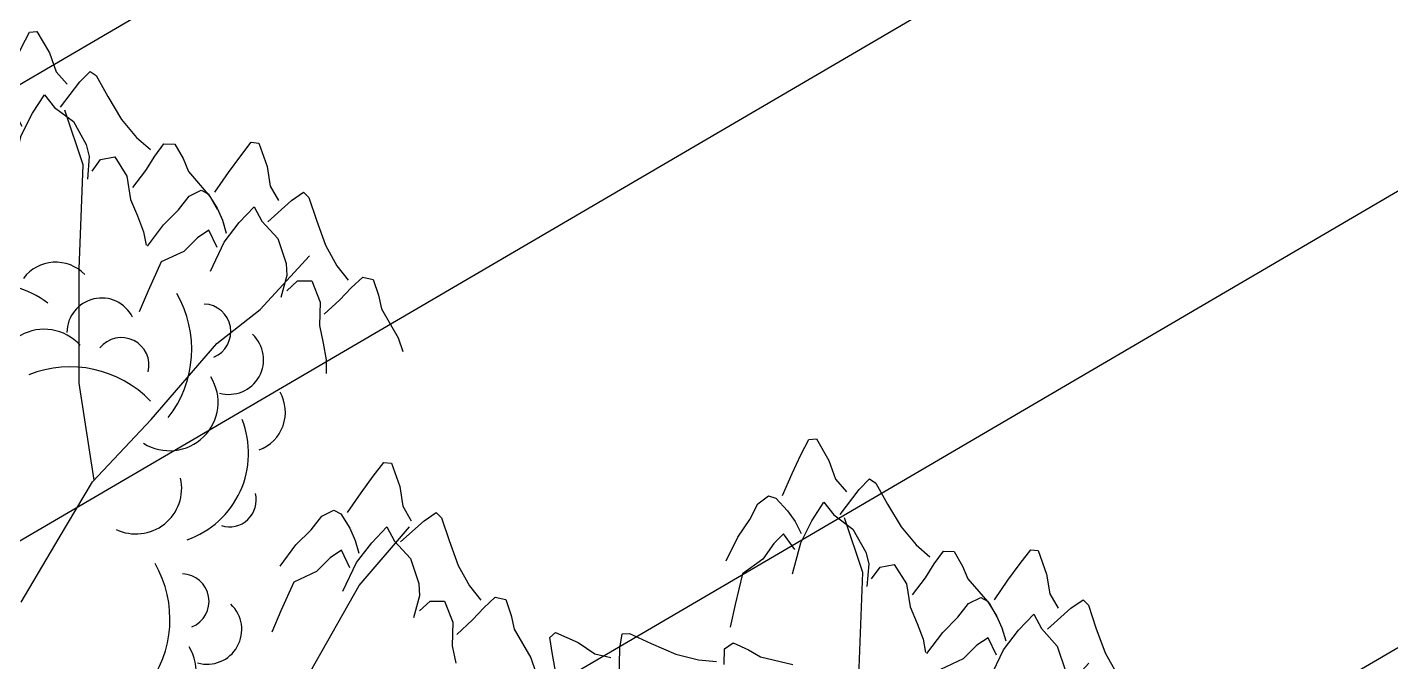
# Model space of a CAD drawing. Header units: millimetres. Extents: x 524954 to 526204, y 9523489 to 9524010.
# Drawn here: x 525909.68 to 525916.6, y 9523726.17 to 9523729.39 of the extents above; entities that cross this region are included whole.
import ezdxf

# ---------------------------------------------------------------- set-up
doc = ezdxf.new("R2010")
doc.units = ezdxf.units.MM
doc.linetypes.add('ACAD_ISO12W100', pattern=[21, 12, -3, 0, -3, 0, -3])
doc.layers.add('Arbre', color=34, linetype='ACAD_ISO12W100')
doc.layers.add('Bati_H', color=1, linetype='Continuous')

# ---------------------------------------------------------------- blocks, each defined once
blk = doc.blocks.new('v088')
at = {"color": 3, "linetype": 'Continuous'}
for p, q in [((-0.0239, 12.3184), (0.0161, 12.3965)), ((0.0161, 12.3965), (0.0546, 12.3999)), ((0.0546, 12.3999), (0.1184, 12.2906)), ((-0.0686, 12.2238), (-0.0239, 12.3184)), ((0.1184, 12.2906), (0.1522, 12.1952)), ((-0.1179, 12.1126), (-0.0686, 12.2238)), ((0.1522, 12.1952), (0.2074, 12.1313)), ((0.2717, 12.1435), (0.3242, 12.1966)), ((0.3242, 12.1966), (0.3557, 12.1751)), ((-0.2428, 12.0693), (-0.1881, 12.111)), ((-0.1881, 12.111), (-0.1505, 12.0986)), ((0.1746, 12.0155), (0.2717, 12.1435)), ((0.3557, 12.1751), (0.415, 12.0689)), ((-0.2828, 11.9912), (-0.2428, 12.0693)), ((-0.1505, 12.0986), (-0.0915, 12.0354)), ((0.0317, 11.9844), (0.0922, 12.0781)), ((0.0922, 12.0781), (0.1437, 12.0135)), ((0.415, 12.0689), (0.4841, 11.9528)), ((-0.344, 11.9013), (-0.2828, 11.9912)), ((-0.0915, 12.0354), (-0.0536, 11.98)), ((-0.0536, 11.98), (-0.0225, 11.9193)), ((-0.0252, 11.8718), (0.0317, 11.9844)), ((0.1437, 12.0135), (0.2395, 11.9416)), ((-0.1123, 11.9179), (-0.1618, 11.8694)), ((-0.0542, 11.8389), (-0.1123, 11.9179)), ((0.2395, 11.9416), (0.3048, 11.8248)), ((0.4841, 11.9528), (0.5601, 11.8616)), ((-0.4033, 11.7804), (-0.344, 11.9013)), ((-0.1618, 11.8694), (-0.2169, 11.7884)), ((-0.066, 11.7153), (-0.0252, 11.8718)), ((0.5601, 11.8616), (0.6304, 11.8005)), ((1.0886, 11.7676), (1.1424, 11.8368)), ((1.1424, 11.8368), (1.1809, 11.833)), ((-0.2169, 11.7884), (-0.3202, 11.714)), ((0.3048, 11.8248), (0.32, 11.7651)), ((0.32, 11.7651), (0.3106, 11.6498)), ((0.6075, 11.6944), (0.6527, 11.7656)), ((0.6527, 11.7656), (0.6994, 11.8293)), ((0.6994, 11.8293), (0.7544, 11.828)), ((0.7544, 11.828), (0.796, 11.7537)), ((1.027, 11.683), (1.0886, 11.7676)), ((1.1809, 11.833), (1.2232, 11.7138)), ((-0.3202, 11.714), (-0.3572, 11.5582)), ((0.3344, 11.6895), (0.378, 11.7487)), ((0.378, 11.7487), (0.4498, 11.7623)), ((0.4498, 11.7623), (0.5114, 11.6644)), ((0.796, 11.7537), (0.824, 11.6885)), ((1.2232, 11.7138), (1.2386, 11.6137)), ((0.5114, 11.6644), (0.5299, 11.5465)), ((0.5418, 11.6075), (0.6075, 11.6944)), ((0.824, 11.6885), (0.9344, 11.5607)), ((0.9578, 11.583), (1.027, 11.683)), ((-0.3572, 11.5582), (-0.3824, 11.4437)), ((0.7732, 11.4945), (0.827, 11.5637)), ((0.827, 11.5637), (0.8886, 11.5945)), ((0.8886, 11.5945), (0.9232, 11.5753)), ((0.9232, 11.5753), (0.9693, 11.5022)), ((0.9344, 11.5607), (0.97, 11.497)), ((1.2386, 11.6137), (1.2809, 11.5407)), ((1.3463, 11.5407), (1.4079, 11.583)), ((1.4079, 11.583), (1.4348, 11.556)), ((0.5299, 11.5465), (0.5653, 11.4632)), ((0.6962, 11.4176), (0.7732, 11.4945)), ((0.9693, 11.5022), (0.9963, 11.4406)), ((1.0809, 11.4291), (1.1578, 11.5099)), ((1.1578, 11.5099), (1.1963, 11.4368)), ((1.2271, 11.433), (1.3463, 11.5407)), ((1.4348, 11.556), (1.4733, 11.4406)), ((0.5653, 11.4632), (0.5962, 11.3829)), ((0.9963, 11.4406), (1.0155, 11.3753)), ((1.004, 11.3291), (1.0809, 11.4291)), ((1.1963, 11.4368), (1.2771, 11.3483)), ((1.4733, 11.4406), (1.5194, 11.3137)), ((-1.2987, 11.3921), (-1.2695, 11.4174)), ((-1.2853, 11.3054), (-1.2987, 11.3921)), ((-1.2695, 11.4174), (-1.1537, 11.3664)), ((-1.1537, 11.3664), (-1.0704, 11.3089)), ((-0.9434, 11.3371), (-0.9319, 11.4109)), ((-0.9319, 11.4109), (-0.8938, 11.412)), ((-0.8938, 11.412), (-0.7835, 11.3608)), ((-0.7835, 11.3608), (-0.6595, 11.3072)), ((-0.4126, 11.3334), (-0.3673, 11.3647)), ((-0.3673, 11.3647), (-0.2901, 11.3288)), ((0.5962, 11.3829), (0.6091, 11.3149)), ((0.6155, 11.3099), (0.6962, 11.4176)), ((0.8693, 11.3522), (0.8001, 11.2829)), ((0.927, 11.3906), (0.8693, 11.3522)), ((0.9693, 11.3022), (0.927, 11.3906)), ((-1.266, 11.2026), (-1.2853, 11.3054)), ((-1.0704, 11.3089), (-0.9882, 11.2895)), ((-0.9469, 11.1764), (-0.9434, 11.3371)), ((-0.6595, 11.3072), (-0.5444, 11.2779)), ((-0.4131, 11.2545), (-0.4126, 11.3334)), ((-0.2901, 11.3288), (-0.2291, 11.2925)), ((-0.2291, 11.2925), (-0.0648, 11.2537)), ((0.8001, 11.2829), (0.6847, 11.2291)), ((0.9347, 11.1829), (1.004, 11.3291)), ((1.2771, 11.3483), (1.3194, 11.2214)), ((1.5194, 11.3137), (1.5771, 11.2099)), ((-0.5444, 11.2779), (-0.4516, 11.2697)), ((0.6847, 11.2291), (0.6193, 11.0829)), ((1.3194, 11.2214), (1.3232, 11.1598)), ((1.3232, 11.1598), (1.2925, 11.0483)), ((1.5771, 11.2099), (1.6348, 11.1368)), ((1.6502, 11.0983), (1.7079, 11.1522)), ((1.7079, 11.1522), (1.7617, 11.1406)), ((0.6193, 11.0829), (0.5731, 10.9752)), ((1.3232, 11.0829), (1.3771, 11.1329)), ((1.3771, 11.1329), (1.4502, 11.1329)), ((1.4502, 11.1329), (1.4925, 11.0252)), ((1.5925, 11.0368), (1.6502, 11.0983)), ((1.7617, 11.1406), (1.7887, 11.0598)), ((1.4925, 11.0252), (1.4886, 10.906)), ((1.5117, 10.9637), (1.5925, 11.0368)), ((1.7887, 11.0598), (1.8041, 10.9906)), ((1.8041, 10.9906), (1.8887, 10.8444)), ((1.4886, 10.906), (1.5079, 10.8175)), ((1.5079, 10.8175), (1.5233, 10.7329)), ((1.8887, 10.8444), (1.9118, 10.7752)), ((1.5233, 10.7329), (1.5233, 10.6636)), ((1.7617, 10.1424), (1.8156, 10.2117)), ((1.8156, 10.2117), (1.8541, 10.2078)), ((1.8541, 10.2078), (1.8964, 10.0886)), ((1.7002, 10.0578), (1.7617, 10.1424)), ((1.631, 9.9578), (1.7002, 10.0578)), ((1.8964, 10.0886), (1.9118, 9.9886)), ((1.5002, 9.9386), (1.5617, 9.9693)), ((1.5617, 9.9693), (1.5963, 9.9501)), ((1.9118, 9.9886), (1.9541, 9.9155)), ((1.4463, 9.8693), (1.5002, 9.9386)), ((1.5963, 9.9501), (1.6425, 9.877)), ((1.9002, 9.8078), (2.0195, 9.9155)), ((2.0195, 9.9155), (2.081, 9.9578)), ((2.081, 9.9578), (2.1079, 9.9309)), ((2.1079, 9.9309), (2.1464, 9.8155)), ((1.3694, 9.7924), (1.4463, 9.8693)), ((1.6425, 9.877), (1.6694, 9.8155)), ((1.7541, 9.8039), (1.831, 9.8847)), ((1.831, 9.8847), (1.8695, 9.8116)), ((1.2886, 9.6847), (1.3694, 9.7924)), ((1.6002, 9.7655), (1.5425, 9.727)), ((1.6425, 9.677), (1.6002, 9.7655)), ((1.6694, 9.8155), (1.6887, 9.7501)), ((1.6771, 9.7039), (1.7541, 9.8039)), ((1.8695, 9.8116), (1.9502, 9.7232)), ((2.1464, 9.8155), (2.1926, 9.6885)), ((1.5425, 9.727), (1.4733, 9.6578)), ((1.6079, 9.5578), (1.6771, 9.7039)), ((1.9502, 9.7232), (1.9925, 9.5962)), ((2.1926, 9.6885), (2.2503, 9.5847)), ((1.4733, 9.6578), (1.3579, 9.6039)), ((1.3579, 9.6039), (1.2925, 9.4577)), ((1.9925, 9.5962), (1.9964, 9.5347)), ((2.2503, 9.5847), (2.308, 9.5116)), ((1.9964, 9.5347), (1.9656, 9.4231)), ((1.9964, 9.4577), (2.0502, 9.5077)), ((2.0502, 9.5077), (2.1233, 9.5077)), ((2.1233, 9.5077), (2.1656, 9.4)), ((2.3233, 9.4731), (2.381, 9.527)), ((2.381, 9.527), (2.4349, 9.5154)), ((2.4349, 9.5154), (2.4618, 9.4347)), ((1.2925, 9.4577), (1.2463, 9.35)), ((2.1849, 9.3385), (2.2657, 9.4116)), ((2.2657, 9.4116), (2.3233, 9.4731)), ((2.4618, 9.4347), (2.4772, 9.3654)), ((2.1656, 9.4), (2.1618, 9.2808)), ((2.4772, 9.3654), (2.5618, 9.2193)), ((2.1618, 9.2808), (2.181, 9.1923)), ((2.5618, 9.2193), (2.5849, 9.15))]:
    blk.add_line(p, q, dxfattribs=at)
at = {"linetype": 'Continuous'}
for p, q in [((0.2897, 11.7219), (0.1969, 11.9998)), ((0.2697, 11.1929), (0.2897, 11.7219)), ((1.1882, 10.9882), (1.4374, 11.2608)), ((0.2693, 10.6145), (0.2697, 11.1929)), ((0.9679, 10.8157), (1.1882, 10.9882)), ((0.6339, 10.4293), (0.9679, 10.8157)), ((0.3448, 10.1217), (0.2693, 10.6145)), ((0.3358, 10.1122), (0.6339, 10.4293)), ((0.1676, 9.8288), (0.3358, 10.1122)), ((-0.0246, 9.5014), (0.1676, 9.8288)), ((1.6901, 9.587), (1.945, 9.8846)), ((1.4442, 9.1527), (1.6901, 9.587))]:
    blk.add_line(p, q, dxfattribs=at)
at = {"color": 3, "linetype": 'Continuous'}
for centre, major_axis, start_param, end_param in [((0.1501, 11.0237), (0.1445, 0.1445), 6.263619, 7.998733), ((-0.1756, 10.6509), (0.3298, 0.3298), 0.12682, 1.733702), ((0.3829, 10.8698), (-0.1246, 0.1246), 4.396235, 7.060094), ((0.2754, 10.7857), (0.3995, 0.3995), 4.836335, 6.022049), ((0.8987, 10.8757), (0.099, 0.099), 4.31771, 7.031286), ((0.0911, 10.6412), (0.1741, 0.1741), 6.236163, 8.918901), ((0.4834, 10.7051), (-0.099, 0.099), 3.680741, 6.394318), ((1.0287, 10.7332), (-0.1246, 0.1246), 2.081137, 4.744996), ((0.2226, 10.1318), (-0.3995, 0.3995), 4.689978, 5.875693), ((0.7276, 10.5169), (-0.1741, 0.1741), 1.793126, 4.475865), ((1.1114, 10.4666), (-0.1445, 0.1445), 2.713295, 4.448408), ((0.6623, 10.2582), (-0.3298, 0.3298), 2.69514, 4.302022), ((0.5573, 10.0804), (0.1641, 0.1641), 3.478918, 5.717341), ((1.0314, 10.0206), (0.0964, 0.0964), 3.62262, 5.745019), ((0.1648, 9.4153), (0.3995, 0.3995), 4.836335, 6.022049), ((0.7881, 9.5054), (-0.099, 0.099), 2.746913, 5.46049), ((0.9181, 9.3628), (0.1246, 0.1246), 3.651933, 6.315792), ((0.617, 9.1466), (-0.1741, 0.1741), 1.793126, 4.475865)]:
    blk.add_ellipse(centre, major_axis=major_axis, ratio=1, start_param=start_param, end_param=end_param, dxfattribs=at)

msp = doc.modelspace()

# ---------------------------------------------------------------- hatches: boundary and pattern name
at = {"layer": 'Bati_H'}
h = msp.add_hatch(dxfattribs=at)
h.set_pattern_fill('_U', color=256, scale=2, angle=210.34413, style=0, pattern_type=0)
h.set_pattern_definition([(210.344134748, (0, 0), (1.01038508956, -1.7260133171), [])])
h.paths.add_polyline_path([(525935.3297, 9523734.7279), (525907.6725, 9523741.9608), (525906.0073, 9523742.3963), (525905.5279, 9523740.7543), (525901.4467, 9523741.794), (525898.4694, 9523730.5407), (525902.5967, 9523729.6638), (525902.1229, 9523727.6608), (525931.0439, 9523719.9113), (525931.4285, 9523719.8107)])

# ---------------------------------------------------------------- block references
at = {"layer": 'Arbre'}
for p in [(525909.672, 9523716.972), (525913.628, 9523714.903)]:
    msp.add_blockref('v088', p, dxfattribs=at)

doc.saveas('drawing.dxf')
